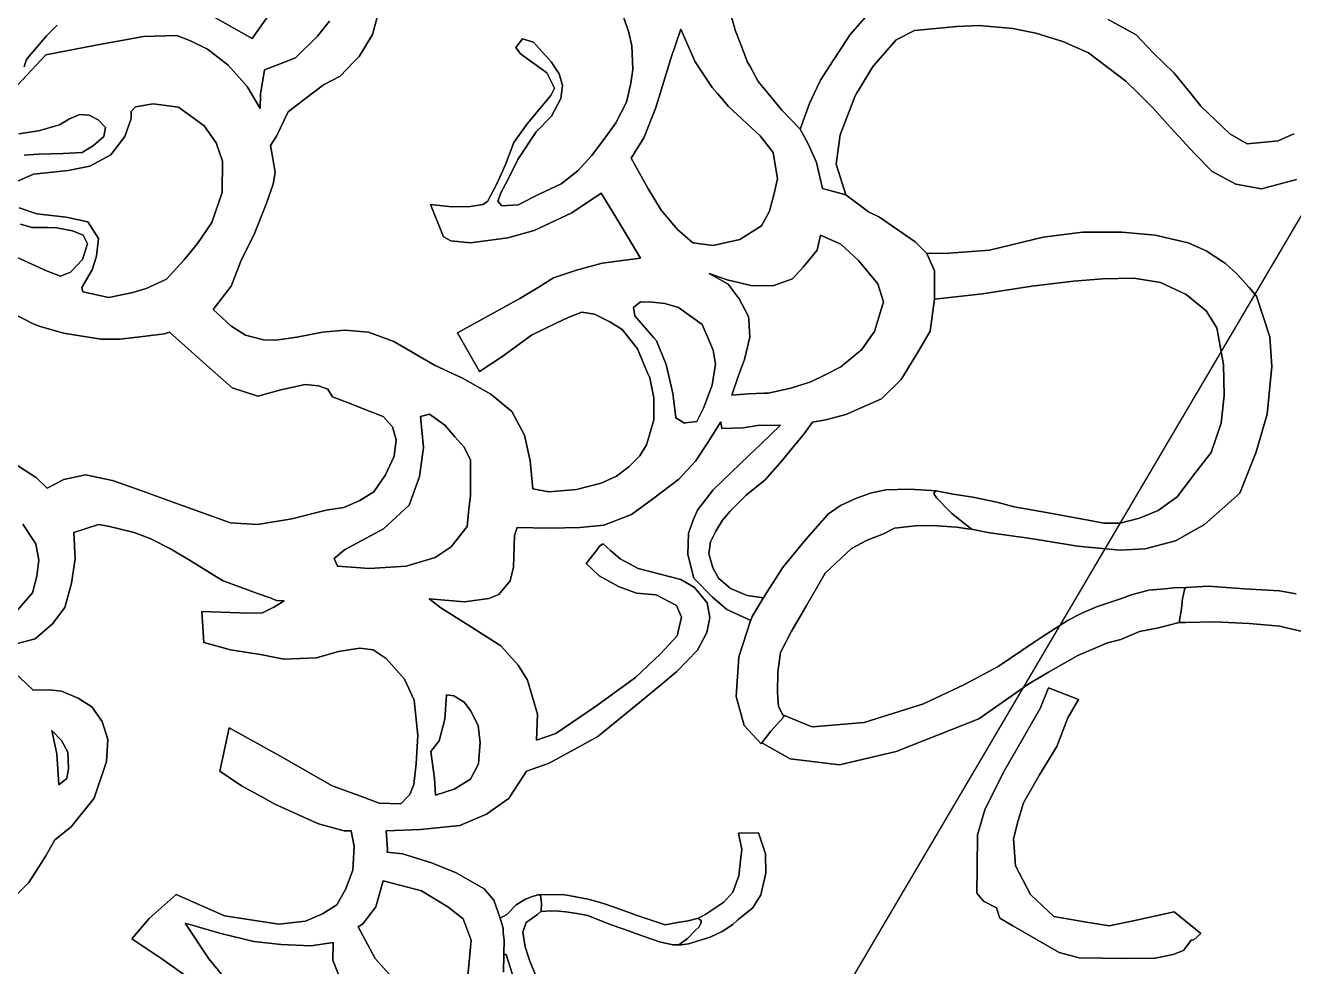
# Model space of a CAD drawing. Header units: inches. Extents: x 288635 to 1232953, y 676945 to 1655780.
# Drawn here: x 469572 to 498110, y 1228735 to 1249918 of the extents above; entities that cross this region are included whole.
import ezdxf

# ---------------------------------------------------------------- set-up
doc = ezdxf.new("R2010")
doc.units = ezdxf.units.IN
doc.header["$MEASUREMENT"] = 0
doc.layers.add('Images', color=7, linetype='Continuous')
picture_1 = doc.add_image_def('image7.jpg', size_in_pixel=(2590, 3729))

msp = doc.modelspace()

# ---------------------------------------------------------------- linework, layer by layer
at = {"color": 1}
for points in [[(477577.2076, 1250429.8687), (477385.3843, 1249715.4923), (477081.1129, 1249219.3975), (476953.0423, 1249091.3269), (476651.9579, 1248778.0716), (476281.5405, 1248579.6337), (475878.0501, 1248275.3623), (475487.7889, 1247971.0908), (475223.205, 1247422.0793), (475090.9131, 1247217.0268), (475144.2267, 1246925.4775), (475195.0268, 1246607.9768), (475150.5767, 1246347.6263), (474991.8264, 1245896.7754), (474725.1259, 1245236.3741), (474420.3253, 1244614.0729), (474204.4249, 1244048.9217), (473795.7133, 1243524.9326), (474197.0405, 1243157.0333), (474527.2411, 1242947.4829), (474927.2919, 1242839.5327), (475206.6925, 1242833.1827), (475682.9434, 1242903.0328), (476260.7946, 1243010.983), (476762.4456, 1243055.4331), (477289.4967, 1243010.983), (477860.9978, 1242801.4326), (478775.3996, 1242268.0315), (479410.4009, 1241975.931), (480045.4022, 1241620.3303), (480521.6531, 1241226.6295), (480801.0537, 1240693.2284), (480934.404, 1240115.3772), (480989.4594, 1239488.3532), (481348.2352, 1239417.1801), (481970.5364, 1239474.3302), (482529.3375, 1239614.0305), (482872.2382, 1239772.7808), (483151.6388, 1239982.3312), (483367.8832, 1240198.5756), (483399.2893, 1240229.9817), (483545.3396, 1240477.6322), (483613.7202, 1240703.035), (483716.7899, 1241042.7834), (483714.8566, 1241193.5775), (483710.4399, 1241538.0844), (483621.5397, 1241982.5852), (483567.0158, 1242111.9489), (483345.3142, 1242637.9595), (483264.0791, 1242741.7599), (483002.4135, 1243076.1104), (482723.0129, 1243247.5607), (482380.1122, 1243419.011), (482094.3617, 1243463.4611), (481789.561, 1243342.8109), (481517.3521, 1243215.6313), (481517.3493, 1243215.63), (480962.5296, 1242943.2194), (480344.4418, 1242498.6299), (480290.958, 1242460.1591), (479789.307, 1242129.9585), (479294.0061, 1242999.9102), (480697.1576, 1243773.3008), (481108.5222, 1244021.2568), (481457.7729, 1244237.1573), (481972.1239, 1244408.6076), (482549.9751, 1244567.3579), (483414.8596, 1244682.3032), (482962.35, 1245431.1537), (482531.6786, 1246143.8645), (481864.9273, 1245699.3636), (481023.5506, 1245302.4878), (480428.2369, 1245135.8), (479586.8602, 1245024.6747), (479142.3593, 1245072.2998), (478983.609, 1245159.6125), (478689.9209, 1245889.864), (479097.0325, 1245843.8998), (479182.0469, 1245834.3014), (479586.8602, 1245842.2389), (479864.6733, 1245889.864), (479967.861, 1245953.3641), (480190.1114, 1246366.1149), (480372.6743, 1246786.8033), (480563.1747, 1247278.9292), (480864.8003, 1247699.6176), (481206.1135, 1248112.3684), (481396.6138, 1248342.5564), (481416.1746, 1248381.678), (481475.989, 1248501.3067), (481309.3012, 1248850.5574), (480713.9875, 1249279.1832), (480610.7998, 1249422.0585), (480758.4376, 1249614.1464), (481006.0881, 1249537.9463), (481399.7889, 1249099.7954), (481583.9392, 1248826.7448), (481660.1394, 1248566.3943), (481636.046, 1248381.678), (481622.0393, 1248274.2937), (481412.4889, 1247874.2429), (481063.2382, 1247524.9922), (480656.8374, 1246902.691), (480421.8869, 1246426.44), (480275.8366, 1246166.0895), (480205.9865, 1245962.8891), (480294.8866, 1245854.9389), (480663.1874, 1245880.3389), (481133.0883, 1246121.6394), (481628.3893, 1246350.2399), (482003.0401, 1246642.3405), (482314.1907, 1246978.8911), (482631.6913, 1247410.692), (482860.2918, 1247728.1926), (483095.2422, 1248191.7436), (483140.5997, 1248381.678), (483196.8424, 1248617.1944), (483241.2925, 1248928.345), (483215.8925, 1249455.3961), (483152.3924, 1249760.1967), (483038.0921, 1250090.3974)], [(483038.0921, 1250090.3974), (483152.3924, 1249760.1967), (483215.8925, 1249455.3961), (483241.2925, 1248928.345), (483196.8424, 1248617.1944), (483140.5997, 1248381.678), (483095.2422, 1248191.7436), (482860.2918, 1247728.1926), (482631.6913, 1247410.692), (482314.1907, 1246978.8911), (482003.0401, 1246642.3405), (481628.3893, 1246350.2399), (481133.0883, 1246121.6394), (480663.1874, 1245880.3389), (480294.8866, 1245854.9389), (480205.9865, 1245962.8891), (480275.8366, 1246166.0895), (480421.8869, 1246426.44), (480656.8374, 1246902.691), (481063.2382, 1247524.9922), (481412.4889, 1247874.2429), (481622.0393, 1248274.2937), (481636.046, 1248381.678), (481660.1394, 1248566.3943), (481583.9392, 1248826.7448), (481399.7889, 1249099.7954), (481006.0881, 1249537.9463), (480758.4376, 1249614.1464), (480610.7998, 1249422.0585), (480713.9875, 1249279.1832), (481309.3012, 1248850.5574), (481475.989, 1248501.3067), (481416.1746, 1248381.678), (481396.6138, 1248342.5564), (481206.1135, 1248112.3684), (480864.8003, 1247699.6176), (480563.1747, 1247278.9292), (480372.6743, 1246786.8033), (480190.1114, 1246366.1149), (479967.861, 1245953.3641), (479864.6733, 1245889.864), (479586.8602, 1245842.2389), (479182.0469, 1245834.3014), (479097.0325, 1245843.8998), (478689.9209, 1245889.864), (478983.609, 1245159.6125), (479142.3593, 1245072.2998), (479586.8602, 1245024.6747), (480428.2369, 1245135.8), (481023.5506, 1245302.4878), (481864.9273, 1245699.3636), (482531.6786, 1246143.8645), (482962.35, 1245431.1537), (483414.8596, 1244682.3032), (482549.9751, 1244567.3579), (481972.1239, 1244408.6076), (481457.7729, 1244237.1573), (481108.5222, 1244021.2568), (480697.1576, 1243773.3008), (479294.0061, 1242999.9102), (479789.307, 1242129.9585), (480290.958, 1242460.1591), (480344.4418, 1242498.6299), (480962.5296, 1242943.2194), (481517.3493, 1243215.63), (481517.3521, 1243215.6313), (481789.561, 1243342.8109), (482094.3617, 1243463.4611), (482380.1122, 1243419.011), (482723.0129, 1243247.5607), (483002.4135, 1243076.1104), (483264.0791, 1242741.7599), (483345.3142, 1242637.9595), (483567.0158, 1242111.9489), (483621.5397, 1241982.5852), (483710.4399, 1241538.0844), (483714.8566, 1241193.5775), (483716.7899, 1241042.7834), (483613.7202, 1240703.035), (483545.3396, 1240477.6322), (483399.2893, 1240229.9817), (483367.8832, 1240198.5756), (483151.6388, 1239982.3312), (482872.2382, 1239772.7808), (482529.3375, 1239614.0305), (481970.5364, 1239474.3302), (481348.2352, 1239417.1801), (480989.4594, 1239488.3532), (480934.404, 1240115.3772), (480801.0537, 1240693.2284), (480521.6531, 1241226.6295), (480045.4022, 1241620.3303), (479410.4009, 1241975.931), (478775.3996, 1242268.0315), (477860.9978, 1242801.4326), (477289.4967, 1243010.983), (476762.4456, 1243055.4331), (476260.7946, 1243010.983), (475682.9434, 1242903.0328), (475206.6925, 1242833.1827), (474927.2919, 1242839.5327), (474527.2411, 1242947.4829), (474197.0405, 1243157.0333), (473795.7133, 1243524.9326), (474204.4249, 1244048.9217), (474420.3253, 1244614.0729), (474725.1259, 1245236.3741), (474991.8264, 1245896.7754), (475150.5767, 1246347.6263), (475195.0268, 1246607.9768), (475144.2267, 1246925.4775), (475090.9131, 1247217.0268), (475223.205, 1247422.0793), (475487.7889, 1247971.0908), (475878.0501, 1248275.3623), (476281.5405, 1248579.6337), (476651.9579, 1248778.0716), (476953.0423, 1249091.3269), (477081.1129, 1249219.3975), (477385.3843, 1249715.4923), (477577.2076, 1250429.8687)], [(475132.7172, 1250268.969), (474678.956, 1249624.74), (473834.4043, 1250094.6409)], [(473834.4043, 1250094.6409), (474678.956, 1249624.74), (475132.7172, 1250268.969)], [(485355.6808, 1250500.7323), (485546.8763, 1249806.7635), (485656.4877, 1249524.9057), (485824.6894, 1249092.387), (485870.1473, 1249009.0476), (486062.8148, 1248655.8237), (486287.6268, 1248381.678), (486595.3999, 1248006.3659), (487004.2336, 1247583.4709), (487184.3583, 1247251.6941), (487374.8587, 1246832.5933), (487508.5297, 1246244.2347), (488036.6105, 1246107.3519), (488547.1836, 1245721.3874), (488790.4203, 1245598.9446), (489597.4011, 1245049.9331), (489854.2591, 1244784.9259), (490032.0595, 1244391.2251), (490029.6621, 1243921.3364), (490028.8204, 1243756.37), (489934.7455, 1243039.0958), (489670.1616, 1242589.3032), (489279.9004, 1241947.6873), (488836.7225, 1241511.124), (488036.3563, 1241160.5504), (487587.5897, 1241037.1787), (487284.053, 1240990.805), (487085.9387, 1240719.6781), (486834.8816, 1240412.4635), (486603.3377, 1240129.1269), (486222.337, 1239690.976), (485951.2046, 1239471.6777), (485790.5361, 1239341.7253), (485434.9354, 1238986.1246), (485259.4338, 1238782.9122), (485106.3222, 1238533.4216), (484985.672, 1238298.4711), (484953.9219, 1238025.4206), (485042.8221, 1237707.9199), (485169.8224, 1237479.3195), (485436.5229, 1237244.369), (485811.1736, 1237085.6187), (486178.598, 1237032.2829), (486175.1747, 1237026.72), (485922.8185, 1236616.6412), (485893.2063, 1236526.5446), (485353.9727, 1236774.4681), (485036.4721, 1237047.5186), (484611.0212, 1237479.3195), (484477.671, 1238012.7206), (484496.721, 1238488.9715), (484595.4961, 1238782.9122), (484698.3339, 1239005.1746), (485047.5846, 1239468.7256), (485855.3087, 1240242.6536), (486117.6928, 1240494.0593), (486565.2377, 1240922.8785), (486048.8454, 1240916.0527), (485722.5704, 1240861.5706), (485246.3195, 1240842.5206), (485223.0973, 1240995.1734), (484925.93, 1240530.3248), (484653.4168, 1240110.6544), (484279.8318, 1239709.19), (483684.9468, 1239256.3707), (483211.9639, 1238910.502), (482589.6626, 1238669.2015), (482057.3303, 1238618.2828), (481360.6706, 1238599.3514), (480636.1992, 1238618.1756), (480578.8032, 1238438.9739), (480553.4032, 1237727.7725), (480477.203, 1237416.6218), (480229.5525, 1237111.8212), (480000.9521, 1237022.9211), (479454.851, 1236946.7209), (478661.0994, 1237010.221), (478922.9382, 1236812.9142), (479531.4811, 1236429.2676), (480272.3159, 1235953.0167), (480662.5771, 1235516.4533), (480867.6296, 1235185.7235), (481099.1405, 1234418.4303), (481072.6821, 1233829.7312), (481505.3359, 1233980.9387), (482400.6877, 1234590.54), (483302.3895, 1235244.5913), (483861.1906, 1235771.6423), (484235.8413, 1236178.0431), (484337.4415, 1236597.144), (484223.1413, 1236863.8445), (483765.9404, 1237098.795), (483321.4395, 1237143.2451), (482921.3887, 1237289.2954), (482483.2378, 1237530.5958), (482191.1372, 1237809.9964), (482422.3931, 1238102.109), (482497.5254, 1238203.2209), (482572.9318, 1238246.8773), (482738.8123, 1238102.109), (482953.1388, 1237911.5966), (483359.5396, 1237695.6962), (484324.7415, 1237448.0457), (484629.5421, 1237270.2453), (484915.2927, 1236920.9946), (484972.4428, 1236590.794), (484902.5927, 1236254.2433), (484699.3923, 1235860.5425), (484229.4913, 1235377.9415), (483860.8455, 1235070.7366), (483391.2896, 1234679.4401), (482451.4878, 1233911.0886), (482021.0316, 1233675.8393), (481422.4524, 1233348.7088), (481359.2856, 1233314.1874), (480848.2639, 1233133.8043), (480474.5445, 1232553.102), (480457.5246, 1232526.6557), (479948.2007, 1232162.8528), (479346.2724, 1231911.4982), (478466.531, 1231818.8938), (477688.8941, 1231792.5332), (477719.5667, 1231379.8169), (477715.2221, 1231313.7791), (478057.2843, 1231273.2276), (478711.3356, 1231070.0272), (479263.7867, 1230847.7767), (479892.438, 1230485.826), (480114.6884, 1230231.8255), (480252.6624, 1229823.7006), (480295.4703, 1229697.0755), (480324.4046, 1229600.0055), (480323.9883, 1229578.3576), (480322.5641, 1229504.3004), (480340.334, 1229378.2961), (480344.8438, 1229346.3175), (480337.8198, 1229011.5082), (480329.4219, 1228611.2114)], [(488687.4868, 1250345.9854), (488131.8607, 1249710.9841), (488076.753, 1249626.3545), (487750.3692, 1249125.1223), (487465.1093, 1248687.0446), (487321.6795, 1248381.678), (487219.0463, 1248163.1685), (487004.2336, 1247583.4709), (486595.3999, 1248006.3659), (486287.6268, 1248381.678), (486062.8148, 1248655.8237), (485870.1473, 1249009.0476), (485824.6894, 1249092.387), (485656.4877, 1249524.9057), (485546.8763, 1249806.7635), (485355.6808, 1250500.7323)], [(498172.8182, 1246448.6651), (497387.0042, 1246242.2897), (496807.5655, 1246345.4774), (496275.7519, 1246631.228), (495886.8137, 1247028.1037), (495418.5002, 1247528.1672), (494950.1868, 1248052.0433), (494616.2711, 1248381.678), (494331.0606, 1248663.232), (493497.6214, 1249298.2333), (492918.1827, 1249552.2338), (492306.994, 1249742.7342), (491791.0555, 1249845.9219), (491036.9915, 1249917.3595), (490528.9904, 1249893.547), (489576.4885, 1249806.2343), (489163.7377, 1249591.9214), (488655.7367, 1249004.5452), (488614.6105, 1248937.3197), (488395.0158, 1248578.3667), (488274.6886, 1248381.678), (488242.9859, 1248329.8563), (487909.6102, 1247456.7296), (487901.5899, 1247401.256), (487814.36, 1246797.9158), (488036.6105, 1246107.3519), (487508.5297, 1246244.2347), (487374.8587, 1246832.5933), (487184.3583, 1247251.6941), (487004.2336, 1247583.4709), (487219.0463, 1248163.1685), (487321.6795, 1248381.678), (487465.1093, 1248687.0446), (487750.3692, 1249125.1223), (488076.753, 1249626.3545), (488131.8607, 1249710.9841), (488687.4868, 1250345.9854)], [(468635.4637, 1247770.0292), (470032.4665, 1249255.9321), (471118.3187, 1249465.4826), (472229.5709, 1249668.683), (472978.8724, 1249687.733), (473290.023, 1249567.0828), (473671.0238, 1249382.9324), (474134.5747, 1249020.9817), (474560.0256, 1248544.7307), (474852.7876, 1248050.466), (474866.0168, 1248367.9666), (474952.0066, 1248916.9782), (475400.5059, 1249091.3269), (475652.36, 1249186.3245), (476141.8402, 1249675.8047), (476413.0386, 1250013.1491)], [(476413.0386, 1250013.1491), (476141.8402, 1249675.8047), (475652.36, 1249186.3245), (475400.5059, 1249091.3269), (474952.0066, 1248916.9782), (474866.0168, 1248367.9666), (474852.7876, 1248050.466), (474560.0256, 1248544.7307), (474134.5747, 1249020.9817), (473671.0238, 1249382.9324), (473290.023, 1249567.0828), (472978.8724, 1249687.733), (472229.5709, 1249668.683), (471118.3187, 1249465.4826), (470032.4665, 1249255.9321), (468635.4637, 1247770.0292)], [(493934.1848, 1250052.2973), (494569.186, 1249703.0466), (494958.1243, 1249290.2958), (495418.5002, 1248845.7949), (495793.7436, 1248381.678), (496021.7514, 1248099.6684), (496672.6277, 1247480.5421), (497067.5486, 1247249), (497461.3366, 1247290.3917), (497760.0674, 1247321.7918), (498117.2556, 1247480.5421)], [(498117.2556, 1247480.5421), (497760.0674, 1247321.7918), (497461.3366, 1247290.3917), (497067.5486, 1247249), (496672.6277, 1247480.5421), (496021.7514, 1248099.6684), (495793.7436, 1248381.678), (495418.5002, 1248845.7949), (494958.1243, 1249290.2958), (494569.186, 1249703.0466), (493934.1848, 1250052.2973)], [(469548.7743, 1248983.1855), (469593.2244, 1249135.5858), (469647.1995, 1249218.1359), (469758.3247, 1249335.6112), (470047.2503, 1249681.6869), (470285.3757, 1249926.1624)], [(498163.9345, 1237123.0721), (497795.6338, 1237192.9222), (496995.5322, 1237237.3723), (496195.4306, 1237294.5224), (495686.6, 1237270.0005), (495413.7729, 1237261.0776), (495210.5725, 1237235.6775), (494854.9718, 1237203.9275), (494486.671, 1237108.6773), (494213.6205, 1237013.4271), (493673.8694, 1236835.6267), (493343.6687, 1236689.5764), (493039.5914, 1236535.4485), (492450.4148, 1236159.0586), (492246.0943, 1236020.5362), (491461.3368, 1235488.4973), (490706.9553, 1235086.1605), (489784.9334, 1234650.2956), (488443.8108, 1234231.1948), (487287.0924, 1234130.6106), (487182.1644, 1234172.5818), (486616.8576, 1234398.7045), (486518.6614, 1234589.9288), (486493.2613, 1234894.7294), (486505.9613, 1235364.6303), (486563.1114, 1235802.7812), (486804.4119, 1236272.6822), (487140.9626, 1236844.1833), (487572.4654, 1237586.622), (488158.0229, 1238146.9942), (488512.8299, 1238335.6425), (488883.867, 1238472.8327), (489131.9787, 1238601.1948), (489597.6463, 1238651.9949), (489977.8004, 1238664.6949), (490523.0548, 1238622.3615), (490771.9753, 1238590.1881), (490857.3389, 1238577.377), (490847.7646, 1238584.8998), (490862.6306, 1238582.6687), (491227.7563, 1238503.2935), (491815.4126, 1238419.4745), (492089.4636, 1238384.1131), (492477.7941, 1238322.2363), (493245.1659, 1238199.9628), (494204.0178, 1238104.7126), (494769.1689, 1238136.4626), (495454.9703, 1238320.613), (496102.6716, 1238682.5637), (496896.4232, 1239387.4151), (497258.3739, 1240295.467), (497291.4075, 1240396.2619), (497517.2572, 1241167.8147), (497620.3246, 1242238.5708), (497575.8745, 1242911.6722), (497277.4239, 1243826.074), (497106.3658, 1244019.1253), (496832.9231, 1244327.725), (496578.9225, 1244556.3255), (496140.7717, 1244842.076), (495734.3709, 1245026.2264), (494997.7694, 1245197.6768), (494242.1179, 1245267.5269), (493359.4661, 1245267.5269), (492470.4643, 1245153.2267), (491270.3119, 1244861.1261), (490355.9101, 1244791.2759), (489854.2591, 1244784.9259), (489597.4011, 1245049.9331), (488790.4203, 1245598.9446), (488547.1836, 1245721.3874), (488036.6105, 1246107.3519), (487814.36, 1246797.9158), (487901.5899, 1247401.256), (487909.6102, 1247456.7296), (488242.9859, 1248329.8563), (488274.6886, 1248381.678), (488395.0158, 1248578.3667), (488614.6105, 1248937.3197), (488655.7367, 1249004.5452), (489163.7377, 1249591.9214), (489576.4885, 1249806.2343), (490528.9904, 1249893.547), (491036.9915, 1249917.3595), (491791.0555, 1249845.9219), (492306.994, 1249742.7342), (492918.1827, 1249552.2338), (493497.6214, 1249298.2333), (494331.0606, 1248663.232), (494616.2711, 1248381.678), (494950.1868, 1248052.0433), (495418.5002, 1247528.1672), (495886.8137, 1247028.1037), (496275.7519, 1246631.228), (496807.5655, 1246345.4774), (497387.0042, 1246242.2897), (498172.8182, 1246448.6651)], [(469429.7445, 1245813.1669), (469826.6203, 1245678.2291), (470493.3716, 1245598.854), (470560.8344, 1245584.4767), (470977.5601, 1245495.6663), (471215.6855, 1245122.603), (471175.998, 1244725.7272), (471072.8103, 1244416.1641), (470845.0873, 1244019.875), (470866.4348, 1243924.0381), (471453.811, 1243797.0379), (471993.5621, 1243908.1631), (472287.2502, 1243995.4758), (472747.6261, 1244209.7887), (473144.5019, 1244638.4146), (473446.1275, 1245011.4778), (473771.5657, 1245479.7912), (474001.7536, 1246154.4801), (474009.6911, 1246860.919), (473866.8158, 1247273.6698), (473596.9403, 1247654.6706), (473596.9403, 1247654.6706), (473017.5016, 1248075.3589), (472446.0005, 1248154.7341), (472049.1247, 1248083.2965), (471953.8745, 1247980.1087), (471953.8745, 1247821.3584), (471810.9992, 1247416.5451), (471493.4986, 1247003.7943), (471025.1852, 1246749.7938), (470533.0592, 1246654.5436), (469755.1826, 1246567.2309), (469397.9944, 1246408.4806)], [(469397.9944, 1246408.4806), (469755.1826, 1246567.2309), (470533.0592, 1246654.5436), (471025.1852, 1246749.7938), (471493.4986, 1247003.7943), (471810.9992, 1247416.5451), (471953.8745, 1247821.3584), (471953.8745, 1247980.1087), (472049.1247, 1248083.2965), (472446.0005, 1248154.7341), (473017.5016, 1248075.3589), (473596.9403, 1247654.6706), (473866.8158, 1247273.6698), (474009.6911, 1246860.919), (474001.7536, 1246154.4801), (473771.5657, 1245479.7912), (473446.1275, 1245011.4778), (473144.5019, 1244638.4146), (472747.6261, 1244209.7887), (472287.2502, 1243995.4758), (471993.5621, 1243908.1631), (471993.5621, 1243908.1631), (471453.811, 1243797.0379), (470866.4348, 1243924.0381), (470845.0873, 1244019.875), (471072.8103, 1244416.1641), (471175.998, 1244725.7272), (471215.6855, 1245122.603), (470977.5601, 1245495.6663), (470560.8344, 1245584.4767), (470493.3716, 1245598.854), (469826.6203, 1245678.2291), (469429.7445, 1245813.1669)], [(469543.5155, 1246995.3276), (469867.3662, 1247020.7277), (470426.1673, 1247033.4277), (470851.6181, 1247058.8277), (471105.6187, 1247217.5781), (471334.2191, 1247414.4285), (471372.3192, 1247617.6289), (471207.2189, 1247789.0792), (471010.3685, 1247897.0294), (470794.468, 1247909.7294), (470565.8676, 1247814.4793), (470337.2671, 1247681.129), (469867.3662, 1247547.7787), (469422.8653, 1247477.9286)], [(469422.8653, 1247477.9286), (469867.3662, 1247547.7787), (470337.2671, 1247681.129), (470565.8676, 1247814.4793), (470794.468, 1247909.7294), (471010.3685, 1247897.0294), (471207.2189, 1247789.0792), (471372.3192, 1247617.6289), (471334.2191, 1247414.4285), (471105.6187, 1247217.5781), (470851.6181, 1247058.8277), (470426.1673, 1247033.4277), (469867.3662, 1247020.7277), (469543.5155, 1246995.3276)], [(469124.4147, 1244810.9232), (470050.7128, 1244392.3822), (470362.6672, 1244277.5222), (470584.9176, 1244366.4224), (470857.9682, 1244652.1729), (470972.2684, 1245001.4236), (470870.6682, 1245198.274), (470635.7177, 1245293.5242), (470280.117, 1245363.3743), (470070.5666, 1245369.7244), (469721.3159, 1245369.7244), (469460.9654, 1245445.9245)], [(469460.9654, 1245445.9245), (469721.3159, 1245369.7244), (470070.5666, 1245369.7244), (470280.117, 1245363.3743), (470635.7177, 1245293.5242), (470870.6682, 1245198.274), (470972.2684, 1245001.4236), (470857.9682, 1244652.1729), (470584.9176, 1244366.4224), (470362.6672, 1244277.5222), (470050.7128, 1244392.3822), (469124.4147, 1244810.9232)], [(468979.9759, 1240278.4932), (469820.0296, 1239736.0963), (470063.1822, 1239499.426), (470437.833, 1239696.2764), (470926.7839, 1239804.2266), (471530.0351, 1239677.2264), (472190.4365, 1239442.2759), (472933.3879, 1239169.2254), (473689.0395, 1238902.5248), (474190.6905, 1238724.7245), (474793.9417, 1238686.6244), (475568.6432, 1238813.6246), (476336.9948, 1239010.475), (476737.0456, 1239067.6251), (477098.9963, 1239226.3755), (477410.1469, 1239416.8758), (477676.8474, 1239804.2266), (477873.6978, 1240223.3275), (477918.1479, 1240591.6282), (477835.5978, 1240883.7288), (477619.6973, 1241112.3292), (477296.3397, 1241240.214), (476899.0542, 1241397.3366), (476482.595, 1241562.0421), (476381.4448, 1241728.2805), (476169.1817, 1241804.7117), (475867.0938, 1241836.2307), (475320.9927, 1241715.5804), (474806.6417, 1241575.8802), (474222.4405, 1241760.0305), (473514.7901, 1242390.2218), (472816.7633, 1243011.8428), (472701.5885, 1242974.7112), (472272.9627, 1242921.7945), (471706.7532, 1242853.0027), (471267.544, 1242858.2943), (470431.459, 1242990.5863), (469881.4823, 1243149.3246), (469746.7159, 1243204.37), (469067.2646, 1243553.6207)], [(469067.2646, 1243553.6207), (469746.7159, 1243204.37), (469881.4823, 1243149.3246), (470431.459, 1242990.5863), (471267.544, 1242858.2943), (471706.7532, 1242853.0027), (472272.9627, 1242921.7945), (472701.5885, 1242974.7112), (472816.7633, 1243011.8428), (473514.7901, 1242390.2218), (474222.4405, 1241760.0305), (474806.6417, 1241575.8802), (475320.9927, 1241715.5804), (475867.0938, 1241836.2307), (476169.1817, 1241804.7117), (476381.4448, 1241728.2805), (476482.595, 1241562.0421), (476899.0542, 1241397.3366), (477296.3397, 1241240.214), (477619.6973, 1241112.3292), (477835.5978, 1240883.7288), (477918.1479, 1240591.6282), (477873.6978, 1240223.3275), (477676.8474, 1239804.2266), (477410.1469, 1239416.8758), (477098.9963, 1239226.3755), (476737.0456, 1239067.6251), (476336.9948, 1239010.475), (475568.6432, 1238813.6246), (474793.9417, 1238686.6244), (474190.6905, 1238724.7245), (473689.0395, 1238902.5248), (472933.3879, 1239169.2254), (472190.4365, 1239442.2759), (471530.0351, 1239677.2264), (470926.7839, 1239804.2266), (470437.833, 1239696.2764), (470063.1822, 1239499.426), (469820.0296, 1239736.0963), (468979.9759, 1240278.4932)], [(481159.7075, 1228284.0396), (480924.757, 1228855.5408), (480816.8068, 1229179.3914), (480766.0067, 1229509.5921), (480841.5261, 1229729.8567), (481092.2864, 1229909.6471), (481173.2122, 1229972.7167), (481173.281, 1229973.9379), (481178.5039, 1229978.0084), (481386.0184, 1229992.9077), (481577.3057, 1229981.3645), (481733.6477, 1229971.9301), (481936.9469, 1229939.8224), (482225.2039, 1229888.5767), (482733.2049, 1229685.3763), (483018.2512, 1229585.2249), (483477.0124, 1229424.0385), (483860.9671, 1229289.1355), (483911.0885, 1229276.6052), (484141.4199, 1229226.3786), (484277.9451, 1229223.2036), (484280.1924, 1229223.4967), (484272.6534, 1229217.9119), (484491.7289, 1229246.4869), (484977.5048, 1229395.7122), (485250.5554, 1229522.7125), (485491.8559, 1229681.4628), (485607.1615, 1229791.8043), (485945.2484, 1230069.6468), (485946.4699, 1230071.5936), (485950.5401, 1230074.9385), (486123.0715, 1230349.9104), (486231.0217, 1230838.8614), (486224.6717, 1231277.0123), (486072.2714, 1231746.9132), (485621.4205, 1231740.5632), (485622.5156, 1231735.3615), (485616.1288, 1231735.2715), (485692.3289, 1231373.3208), (485665.6279, 1231122.3309), (485628.8288, 1230776.4196), (485489.1285, 1230408.1188), (485287.4835, 1230186.3094), (484884.3713, 1229918.53), (484719.271, 1229826.4548), (484487.4956, 1229762.9547), (484246.1951, 1229724.8546), (483969.0867, 1229674.8776), (483312.9187, 1229897.1281), (482993.9694, 1230010.1885), (482603.8339, 1230148.4827), (482455.3843, 1230190.0486), (482206.9581, 1230259.608), (482151.4407, 1230270.4231), (481799.499, 1230338.9831), (481662.1661, 1230356.2626), (481162.6289, 1230353.7175), (481101.7746, 1230353.7175), (480961.5452, 1230308.7383), (480823.9616, 1230250.5298), (480618.0528, 1230128.4506), (480612.9726, 1230123.2843), (480612.7611, 1230123.1589), (480402.6326, 1229909.4688), (480252.6624, 1229823.7006), (480114.6884, 1230231.8255), (479892.438, 1230485.826), (479263.7867, 1230847.7767), (478711.3356, 1231070.0272), (478057.2843, 1231273.2276), (477715.2221, 1231313.7791), (477719.5667, 1231379.8169), (477688.8941, 1231792.5332), (478466.531, 1231818.8938), (479346.2724, 1231911.4982), (479948.2007, 1232162.8528), (480457.5246, 1232526.6557), (480474.5445, 1232553.102), (480848.2639, 1233133.8043), (481359.2856, 1233314.1874), (481422.4524, 1233348.7088), (482021.0316, 1233675.8393), (482451.4878, 1233911.0886), (483391.2896, 1234679.4401), (483860.8455, 1235070.7366), (484229.4913, 1235377.9415), (484699.3923, 1235860.5425), (484902.5927, 1236254.2433), (484972.4428, 1236590.794), (484915.2927, 1236920.9946), (484629.5421, 1237270.2453), (484324.7415, 1237448.0457), (483359.5396, 1237695.6962), (482953.1388, 1237911.5966), (482738.8123, 1238102.109), (482572.9318, 1238246.8773), (482497.5254, 1238203.2209), (482422.3931, 1238102.109), (482191.1372, 1237809.9964), (482483.2378, 1237530.5958), (482921.3887, 1237289.2954), (483321.4395, 1237143.2451), (483765.9404, 1237098.795), (484223.1413, 1236863.8445), (484337.4415, 1236597.144), (484235.8413, 1236178.0431), (483861.1906, 1235771.6423), (483302.3895, 1235244.5913), (482400.6877, 1234590.54), (481505.3359, 1233980.9387), (481072.6821, 1233829.7312), (481099.1405, 1234418.4303), (480867.6296, 1235185.7235), (480662.5771, 1235516.4533), (480272.3159, 1235953.0167), (479531.4811, 1236429.2676), (478922.9382, 1236812.9142), (478661.0994, 1237010.221), (479454.851, 1236946.7209), (480000.9521, 1237022.9211), (480229.5525, 1237111.8212), (480477.203, 1237416.6218), (480553.4032, 1237727.7725), (480578.8032, 1238438.9739), (480636.1992, 1238618.1756), (481360.6706, 1238599.3514), (482057.3303, 1238618.2828), (482589.6626, 1238669.2015), (483211.9639, 1238910.502), (483684.9468, 1239256.3707), (484279.8318, 1239709.19), (484653.4168, 1240110.6544), (484925.93, 1240530.3248), (485223.0973, 1240995.1734), (485223.0973, 1240995.1734), (485246.3195, 1240842.5206), (485722.5704, 1240861.5706), (486048.8454, 1240916.0527), (486565.2377, 1240922.8785), (486117.6928, 1240494.0593), (485855.3087, 1240242.6536), (485047.5846, 1239468.7256), (484698.3339, 1239005.1746), (484595.4961, 1238782.9122), (484496.721, 1238488.9715), (484477.671, 1238012.7206), (484611.0212, 1237479.3195), (485036.4721, 1237047.5186), (485353.9727, 1236774.4681), (485893.2063, 1236526.5446), (485891.0007, 1236519.834), (485624.3679, 1235708.5893), (485567.2178, 1234813.2375), (485745.0181, 1234159.1862), (486126.0189, 1233752.7854), (486130.7098, 1233758.718), (486131.3106, 1233758.0771), (486143.6536, 1233773.6874), (486784.1714, 1233409.7571), (487890.5976, 1233275.6449), (489164.6642, 1233577.3975), (491025.4719, 1234315.0149), (492148.6622, 1235102.9245), (492595.9536, 1235360.4559), (493255.0884, 1235739.9578), (493919.1205, 1236024.543), (494219.9705, 1236099.0252), (494639.0713, 1236276.8256), (495070.8722, 1236359.3758), (495536.4231, 1236478.4843), (495536.0876, 1236476.4291), (495543.7816, 1236476.4291), (495682.1379, 1236476.4291), (496336.1892, 1236495.4791), (497110.8908, 1236457.3791), (497803.0421, 1236393.8789), (497947.4452, 1236360.2968), (498622.1938, 1236203.3786)], [(473213.1744, 1228505.3778), (472641.6732, 1228907.5453), (471964.3385, 1229362.6295), (472355.9226, 1229817.7138), (472963.4072, 1230357.4649), (474055.6094, 1229881.2139), (475274.8118, 1229690.7135), (475878.063, 1229760.5637), (476259.0638, 1229925.664), (476582.9144, 1230122.5144), (476773.4148, 1230471.7651), (476938.5151, 1230909.916), (476970.2652, 1231436.967), (476906.0573, 1231788.5963), (476746.7359, 1231792.4354), (476171.266, 1231951.1858), (475185.6912, 1232394.3637), (474896.3778, 1232553.102), (474438.2417, 1232804.4687), (473948.7616, 1233135.1985), (474160.4287, 1234107.5442), (475351.0561, 1233446.0846), (476475.5375, 1232804.4687), (477157.2099, 1232553.102), (477533.8729, 1232414.2075), (478023.3531, 1232400.9783), (478170.5696, 1232553.102), (478221.791, 1232606.0308), (478314.3953, 1232830.9271), (478367.3121, 1233300.5635), (478400.3851, 1233935.5647), (478321.0099, 1234729.3163), (478102.7282, 1235205.5673), (477692.6232, 1235668.589), (477401.581, 1235867.0269), (477097.3096, 1235900.0999), (476621.0586, 1235827.3393), (476124.9639, 1235681.8182), (475390.7436, 1235655.3598), (474861.5759, 1235761.1934), (474615.035, 1235793.8675), (474189.9341, 1235867.7054), (473591.5734, 1236032.3918), (473545.2712, 1236726.9245), (474387.8587, 1236698.0909), (474571.4156, 1236692.5286), (474908.76, 1236699.1432), (475166.7293, 1236824.8205), (475393.6124, 1236969.9927), (475225.7425, 1236978.471), (475079.0206, 1237031.7542), (474799.0678, 1237133.4213), (474392.7333, 1237280.9848), (474019.2401, 1237416.6218), (473834.6254, 1237530.9849), (473301.6887, 1237861.1227), (472838.1378, 1238134.1733), (472393.6369, 1238362.7737), (472018.9861, 1238508.824), (471434.785, 1238648.5243), (471218.8845, 1238686.6244), (470660.0834, 1238508.824), (470693.1564, 1237910.4676), (470613.7812, 1237368.0707), (470461.6455, 1236819.0592), (470183.8325, 1236448.6418), (469793.5713, 1236111.2974), (469363.6225, 1235998.8492)], [(469363.6225, 1235998.8492), (469793.5713, 1236111.2974), (470183.8325, 1236448.6418), (470461.6455, 1236819.0592), (470613.7812, 1237368.0707), (470693.1564, 1237910.4676), (470660.0834, 1238508.824), (471218.8845, 1238686.6244), (471434.785, 1238648.5243), (472018.9861, 1238508.824), (472393.6369, 1238362.7737), (472838.1378, 1238134.1733), (473301.6887, 1237861.1227), (473834.6254, 1237530.9849), (474019.2401, 1237416.6218), (474392.7333, 1237280.9848), (474799.0678, 1237133.4213), (475079.0206, 1237031.7542), (475225.7425, 1236978.471), (475393.6124, 1236969.9927), (475166.7293, 1236824.8205), (474908.76, 1236699.1432), (474571.4156, 1236692.5286), (474387.8587, 1236698.0909), (473545.2712, 1236726.9245), (473591.5734, 1236032.3918), (474189.9341, 1235867.7054), (474615.035, 1235793.8675), (474861.5759, 1235761.1934), (475390.7436, 1235655.3598), (476124.9639, 1235681.8182), (476621.0586, 1235827.3393), (477097.3096, 1235900.0999), (477401.581, 1235867.0269), (477692.6232, 1235668.589), (478102.7282, 1235205.5673), (478321.0099, 1234729.3163), (478400.3851, 1233935.5647), (478367.3121, 1233300.5635), (478314.3953, 1232830.9271), (478221.791, 1232606.0308), (478170.5696, 1232553.102), (478023.3531, 1232400.9783), (477533.8729, 1232414.2075), (477157.2099, 1232553.102), (476475.5375, 1232804.4687), (475351.0561, 1233446.0846), (474160.4287, 1234107.5442), (473948.7616, 1233135.1985), (474438.2417, 1232804.4687), (474896.3778, 1232553.102), (475185.6912, 1232394.3637), (476171.266, 1231951.1858), (476746.7359, 1231792.4354), (476906.0573, 1231788.5963), (476970.2652, 1231436.967), (476938.5151, 1230909.916), (476773.4148, 1230471.7651), (476582.9144, 1230122.5144), (476259.0638, 1229925.664), (475878.063, 1229760.5637), (475274.8118, 1229690.7135), (474055.6094, 1229881.2139), (472963.4072, 1230357.4649), (472355.9226, 1229817.7138), (471964.3385, 1229362.6295), (472641.6732, 1228907.5453), (473213.1744, 1228505.3778)], [(469390.0809, 1236746.2986), (469734.0399, 1237149.789), (469833.2588, 1237520.2064), (469872.9464, 1237884.0092), (469806.8004, 1238247.812), (469515.7582, 1238690.99)], [(469515.7582, 1238690.99), (469806.8004, 1238247.812), (469872.9464, 1237884.0092), (469833.2588, 1237520.2064), (469734.0399, 1237149.789), (469390.0809, 1236746.2986)], [(498622.1938, 1236203.3786), (497947.4452, 1236360.2968), (497803.0421, 1236393.8789), (497110.8908, 1236457.3791), (496336.1892, 1236495.4791), (495682.1379, 1236476.4291), (495543.7816, 1236476.4291), (495536.0876, 1236476.4291), (495536.4231, 1236478.4843), (495537.0795, 1236482.5045), (495586.8877, 1236787.5797), (495600.5417, 1236951.4276), (495605.9377, 1237016.1802), (495652.7435, 1237219.0052), (495681.3083, 1237264.7088), (495683.3543, 1237264.8074), (495686.6, 1237270.0005), (496195.4306, 1237294.5224), (496995.5322, 1237237.3723), (497795.6338, 1237192.9222), (498163.9345, 1237123.0721)], [(469346.7463, 1235334.2521), (469583.3518, 1235111.9246), (469744.6164, 1234960.3915), (470105.2971, 1234965.4715), (470384.6977, 1234934.9914), (470760.6184, 1234777.5111), (471065.419, 1234579.3907), (471299.0995, 1234249.19), (471431.1797, 1233847.8692), (471395.6197, 1233355.1083), (471121.2991, 1232527.0666), (470630.0099, 1231915.3633), (470603.1381, 1231881.9053), (470237.3774, 1231592.3447), (470034.177, 1231231.664), (469653.1762, 1230627.1428), (469119.7751, 1230093.7417)], [(469119.7751, 1230093.7417), (469653.1762, 1230627.1428), (470034.177, 1231231.664), (470237.3774, 1231592.3447), (470603.1381, 1231881.9053), (470630.0099, 1231915.3633), (471121.2991, 1232527.0666), (471395.6197, 1233355.1083), (471431.1797, 1233847.8692), (471299.0995, 1234249.19), (471065.419, 1234579.3907), (470760.6184, 1234777.5111), (470384.6977, 1234934.9914), (470105.2971, 1234965.4715), (469744.6164, 1234960.3915), (469583.3518, 1235111.9246), (469346.7463, 1235334.2521)], [(480621.0147, 1228272.3979), (480392.4143, 1229008.9994), (480337.8198, 1229011.5082), (480344.8438, 1229346.3175), (480340.334, 1229378.2961), (480322.5641, 1229504.3004), (480323.9883, 1229578.3576), (480324.4046, 1229600.0055), (480295.4703, 1229697.0755), (480252.6624, 1229823.7006), (480402.6326, 1229909.4688), (480612.7611, 1230123.1589), (480612.9726, 1230123.2843), (480618.0528, 1230128.4506), (480823.9616, 1230250.5298), (480961.5452, 1230308.7383), (481101.7746, 1230353.7175), (481162.6289, 1230353.7175), (481189.0873, 1230165.863), (481178.5039, 1229978.0084), (481173.281, 1229973.9379), (481173.2122, 1229972.7167), (481092.2864, 1229909.6471), (480841.5261, 1229729.8567), (480766.0067, 1229509.5921), (480816.8068, 1229179.3914), (480924.757, 1228855.5408), (481159.7075, 1228284.0396)], [(476716.2647, 1228312.7608), (476494.0143, 1228877.9119), (476500.3643, 1229277.9627), (475998.7133, 1229201.7626), (475325.6119, 1229233.5126), (474716.0107, 1229303.3628), (473973.0592, 1229481.1631), (473170.8409, 1229711.8802), (473700.0087, 1228907.5453), (474331.7166, 1228143.8388)], [(474331.7166, 1228143.8388), (473700.0087, 1228907.5453), (473170.8409, 1229711.8802), (473973.0592, 1229481.1631), (474716.0107, 1229303.3628), (475325.6119, 1229233.5126), (475325.6119, 1229233.5126), (475998.7133, 1229201.7626), (476500.3643, 1229277.9627), (476494.0143, 1228877.9119), (476716.2647, 1228312.7608)], [(480329.4219, 1228611.2114), (480337.8198, 1229011.5082), (480392.4143, 1229008.9994), (480621.0147, 1228272.3979)]]:
    msp.add_lwpolyline(points, dxfattribs=at)
at = {"color": 1, "ltscale": 3}
msp.add_lwpolyline([(470285.3757, 1249926.1624), (470047.2503, 1249681.6869), (469758.3247, 1249335.6112), (469647.1995, 1249218.1359), (469593.2244, 1249135.5858), (469548.7743, 1248983.1855)], dxfattribs=at)
at = {"color": 1}
for points in [[(485650.064, 1245099.8166), (486134.2525, 1245409.3797), (486316.8154, 1245734.8178), (486412.0655, 1246107.8811), (486499.3782, 1246465.0693), (486396.1905, 1247060.383), (486102.5024, 1247433.4462), (485396.0635, 1248092.26), (485144.1627, 1248381.678), (485023.0003, 1248520.8859), (484641.9995, 1249100.3246), (484317.6197, 1249834.8094), (484095.3692, 1249175.9955), (483854.8365, 1248381.678), (483754.0561, 1248048.8683), (483492.118, 1247390.0545), (483203.6645, 1246926.4685), (483578.5956, 1246257.1036), (483879.998, 1245758.6304), (484245.1237, 1245322.067), (484594.3744, 1245020.4414), (485046.8128, 1244964.8788), (485650.064, 1245099.8166)], [(485650.064, 1245099.8166), (485046.8128, 1244964.8788), (484594.3744, 1245020.4414), (484245.1237, 1245322.067), (483879.998, 1245758.6304), (483578.5956, 1246257.1036), (483203.6645, 1246926.4685), (483492.118, 1247390.0545), (483754.0561, 1248048.8683), (483854.8365, 1248381.678), (484095.3692, 1249175.9955), (484317.6197, 1249834.8094), (484641.9995, 1249100.3246), (485023.0003, 1248520.8859), (485144.1627, 1248381.678), (485396.0635, 1248092.26), (486102.5024, 1247433.4462), (486396.1905, 1247060.383), (486499.3782, 1246465.0693), (486412.0655, 1246107.8811), (486316.8154, 1245734.8178), (486134.2525, 1245409.3797), (485650.064, 1245099.8166)], [(485620.4708, 1242040.4233), (485469.8928, 1241597.1137), (485840.3102, 1241623.5721), (486192.3333, 1241639.3344), (486283.4882, 1241643.4159), (486799.4267, 1241755.864), (487249.2193, 1241894.7706), (487566.7199, 1242053.5209), (487923.9082, 1242232.115), (488393.5445, 1242622.3762), (488598.9547, 1242913.7721), (488677.9722, 1243025.8666), (488883.0247, 1243693.9408), (488750.7327, 1244104.0458), (488320.7839, 1244626.599), (487923.9082, 1244990.4018), (487463.6364, 1245194.0694), (487389.9675, 1244860.1036), (487072.4669, 1244472.7528), (486837.5164, 1244212.4023), (486412.0655, 1244066.352), (485929.4646, 1244053.652), (485646.7499, 1244123.5365), (485364.3134, 1244193.3522), (484959.2296, 1244334.5741), (485388.9599, 1244090.9482), (485633.7, 1243766.833), (485845.3671, 1243369.9572), (485849.6888, 1243293.2478), (485871.8255, 1242900.3208), (485752.7627, 1242397.6115), (485620.4708, 1242040.4233)], [(488750.7327, 1244104.0458), (488883.0247, 1243693.9408), (488677.9722, 1243025.8666), (488598.9547, 1242913.7721), (488393.5445, 1242622.3762), (487923.9082, 1242232.115), (487566.7199, 1242053.5209), (487249.2193, 1241894.7706), (486799.4267, 1241755.864), (486283.4882, 1241643.4159), (486192.3333, 1241639.3344), (485840.3102, 1241623.5721), (485469.8928, 1241597.1137), (485620.4708, 1242040.4233), (485752.7627, 1242397.6115), (485871.8255, 1242900.3208), (485849.6888, 1243293.2478), (485845.3671, 1243369.9572), (485633.7, 1243766.833), (485388.9599, 1244090.9482), (484959.2296, 1244334.5741), (485364.3134, 1244193.3522), (485646.7499, 1244123.5365), (485929.4646, 1244053.652), (486412.0655, 1244066.352), (486837.5164, 1244212.4023), (487072.4669, 1244472.7528), (487389.9675, 1244860.1036), (487463.6364, 1245194.0694), (487923.9082, 1244990.4018), (488320.7839, 1244626.599), (488750.7327, 1244104.0458)], [(496832.9231, 1244327.725), (497106.3658, 1244019.1253), (497277.4239, 1243826.074), (497575.8745, 1242911.6722), (497620.3246, 1242238.5708), (497517.2572, 1241167.8147), (497291.4075, 1240396.2619), (497258.3739, 1240295.467), (496896.4232, 1239387.4151), (496102.6716, 1238682.5637), (495454.9703, 1238320.613), (494769.1689, 1238136.4626), (494204.0178, 1238104.7126), (493245.1659, 1238199.9628), (492477.7941, 1238322.2363), (492089.4636, 1238384.1131), (491815.4126, 1238419.4745), (491227.7563, 1238503.2935), (490862.6306, 1238582.6687), (490779.995, 1238647.5967), (490748.2863, 1238672.5107), (490635.5111, 1238761.1197), (490524.3812, 1238848.4361), (490418.1297, 1238931.9194), (490367.7849, 1238983.8625), (490287.5924, 1239066.6007), (490169.5919, 1239188.3472), (490120.8541, 1239238.6322), (490084.754, 1239275.8784), (490026.5456, 1239349.9619), (490010.6705, 1239392.2953), (490058.2956, 1239439.9204), (490063.5873, 1239445.2121), (490449.8798, 1239365.8369), (490889.089, 1239297.0451), (491434.1317, 1239185.9199), (491818.0364, 1239085.5773), (492545.6372, 1238954.1312), (493486.4664, 1238784.1639), (493842.1447, 1238716.818), (494207.2705, 1238716.818), (494642.1687, 1238828.614), (495061.2695, 1239000.0644), (495493.0704, 1239311.215), (495905.8212, 1239863.6661), (496255.0719, 1240308.167), (496477.3223, 1240968.5683), (496547.1725, 1241590.8695), (496534.4725, 1242289.3709), (496382.0722, 1243108.5226), (496140.7717, 1243495.8734), (495689.9208, 1243864.1741), (495112.0696, 1244130.8746), (494515.1684, 1244226.1248), (493816.667, 1244213.4248), (493156.2657, 1244162.6247), (492222.8138, 1244048.3245), (491111.5616, 1243876.8741), (490028.8204, 1243756.37), (490029.6621, 1243921.3364), (490032.0595, 1244391.2251), (489854.2591, 1244784.9259), (490355.9101, 1244791.2759), (491270.3119, 1244861.1261), (492470.4643, 1245153.2267), (493359.4661, 1245267.5269), (494242.1179, 1245267.5269), (494997.7694, 1245197.6768), (495734.3709, 1245026.2264), (496140.7717, 1244842.076), (496578.9225, 1244556.3255), (496832.9231, 1244327.725)], [(495905.8212, 1239863.6661), (495493.0704, 1239311.215), (495061.2695, 1239000.0644), (494642.1687, 1238828.614), (494207.2705, 1238716.818), (493842.1447, 1238716.818), (493486.4664, 1238784.1639), (492545.6372, 1238954.1312), (491818.0364, 1239085.5773), (491434.1317, 1239185.9199), (490889.089, 1239297.0451), (490449.8798, 1239365.8369), (490063.5873, 1239445.2121), (489719.496, 1239465.9819), (489449.6205, 1239478.6819), (488935.2694, 1239465.9819), (488614.5938, 1239399.3068), (488270.4711, 1239280.7361), (487915.6641, 1239111.1378), (487623.5636, 1238907.9374), (487619.9329, 1238903.8012), (487618.2719, 1238902.6457), (487116.6209, 1238331.1446), (486608.6198, 1237708.8433), (486227.6191, 1237111.9421), (486178.598, 1237032.2829), (485811.1736, 1237085.6187), (485436.5229, 1237244.369), (485169.8224, 1237479.3195), (485042.8221, 1237707.9199), (484953.9219, 1238025.4206), (484985.672, 1238298.4711), (485106.3222, 1238533.4216), (485259.4338, 1238782.9122), (485434.9354, 1238986.1246), (485790.5361, 1239341.7253), (485951.2046, 1239471.6777), (486222.337, 1239690.976), (486603.3377, 1240129.1269), (486834.8816, 1240412.4635), (487085.9387, 1240719.6781), (487284.053, 1240990.805), (487587.5897, 1241037.1787), (488036.3563, 1241160.5504), (488836.7225, 1241511.124), (489279.9004, 1241947.6873), (489670.1616, 1242589.3032), (489934.7455, 1243039.0958), (490028.8204, 1243756.37), (491111.5616, 1243876.8741), (492222.8138, 1244048.3245), (493156.2657, 1244162.6247), (493816.667, 1244213.4248), (494515.1684, 1244226.1248), (495112.0696, 1244130.8746), (495689.9208, 1243864.1741), (496140.7717, 1243495.8734), (496382.0722, 1243108.5226), (496534.4725, 1242289.3709), (496547.1725, 1241590.8695), (496477.3223, 1240968.5683), (496255.0719, 1240308.167), (495905.8212, 1239863.6661)], [(484426.5261, 1240970.0793), (484680.5146, 1241006.3634), (484831.3274, 1241300.0515), (485029.7653, 1241823.9275), (485101.2029, 1242292.241), (485045.6403, 1242609.7416), (484964.3652, 1242801.1314), (484799.5773, 1243189.1803), (484272.0213, 1243570.193), (483964.5506, 1243659.0812), (483685.1501, 1243690.8313), (483412.0995, 1243697.1813), (483254.2022, 1243570.193), (483283.5118, 1243379.6806), (483713.6582, 1242887.0937), (483775.6378, 1242816.117), (483989.9507, 1242284.3035), (484148.701, 1241601.6771), (484151.6303, 1241577.8765), (484212.2011, 1241085.7386), (484402.7015, 1240966.6758), (484426.5261, 1240970.0793)], [(484426.5261, 1240970.0793), (484402.7015, 1240966.6758), (484212.2011, 1241085.7386), (484151.6303, 1241577.8765), (484148.701, 1241601.6771), (483989.9507, 1242284.3035), (483775.6378, 1242816.117), (483713.6582, 1242887.0937), (483283.5118, 1243379.6806), (483254.2022, 1243570.193), (483412.0995, 1243697.1813), (483685.1501, 1243690.8313), (483964.5506, 1243659.0812), (484272.0213, 1243570.193), (484799.5773, 1243189.1803), (484964.3652, 1242801.1314), (485045.6403, 1242609.7416), (485101.2029, 1242292.241), (485029.7653, 1241823.9275), (484831.3274, 1241300.0515), (484680.5146, 1241006.3634), (484426.5261, 1240970.0793)], [(478211.4391, 1239117.2346), (477632.0005, 1238585.4211), (476750.9362, 1238117.1076), (476520.7482, 1237918.6697), (476592.1859, 1237744.0444), (477314.4998, 1237696.4193), (478140.0015, 1237744.0444), (478790.8778, 1237942.4823), (479156.0035, 1238180.6077), (479513.1917, 1238640.9837), (479554.0765, 1239036.2029), (479584.6294, 1239331.5476), (479584.6294, 1239798.2735), (479584.6294, 1240141.1742), (479441.7541, 1240434.8623), (479235.3787, 1240657.1127), (479013.1282, 1240919.0507), (478663.8775, 1241165.1137), (478465.4396, 1241117.4886), (478528.9398, 1240418.9872), (478441.6271, 1239768.1109), (478211.4391, 1239117.2346)], [(478140.0015, 1237744.0444), (477314.4998, 1237696.4193), (476592.1859, 1237744.0444), (476520.7482, 1237918.6697), (476750.9362, 1238117.1076), (477632.0005, 1238585.4211), (478211.4391, 1239117.2346), (478441.6271, 1239768.1109), (478528.9398, 1240418.9872), (478465.4396, 1241117.4886), (478663.8775, 1241165.1137), (479013.1282, 1240919.0507), (479235.3787, 1240657.1127), (479441.7541, 1240434.8623), (479584.6294, 1240141.1742), (479584.6294, 1239798.2735), (479584.6294, 1239331.5476), (479554.0765, 1239036.2029), (479513.1917, 1238640.9837), (479156.0035, 1238180.6077), (478790.8778, 1237942.4823), (478140.0015, 1237744.0444)], [(490748.2863, 1238672.5107), (490779.995, 1238647.5967), (490862.6306, 1238582.6687), (490847.7646, 1238584.8998), (490857.3389, 1238577.377), (490771.9753, 1238590.1881), (490523.0548, 1238622.3615), (489977.8004, 1238664.6949), (489597.6463, 1238651.9949), (489131.9787, 1238601.1948), (488883.867, 1238472.8327), (488512.8299, 1238335.6425), (488158.0229, 1238146.9942), (487572.4654, 1237586.622), (487140.9626, 1236844.1833), (486804.4119, 1236272.6822), (486563.1114, 1235802.7812), (486505.9613, 1235364.6303), (486493.2613, 1234894.7294), (486518.6614, 1234589.9288), (486616.8576, 1234398.7045), (486639.3116, 1234354.9783), (486347.211, 1234031.1277), (486143.6536, 1233773.6874), (486131.3106, 1233758.0771), (486130.7098, 1233758.718), (486126.0189, 1233752.7854), (485745.0181, 1234159.1862), (485567.2178, 1234813.2375), (485624.3679, 1235708.5893), (485891.0007, 1236519.834), (485893.2063, 1236526.5446), (485922.8185, 1236616.6412), (486175.1747, 1237026.72), (486178.598, 1237032.2829), (486227.6191, 1237111.9421), (486608.6198, 1237708.8433), (487116.6209, 1238331.1446), (487618.2719, 1238902.6457), (487619.9329, 1238903.8012), (487623.5636, 1238907.9374), (487915.6641, 1239111.1378), (488270.4711, 1239280.7361), (488614.5938, 1239399.3068), (488935.2694, 1239465.9819), (489449.6205, 1239478.6819), (489719.496, 1239465.9819), (490063.5873, 1239445.2121), (490058.2956, 1239439.9204), (490010.6705, 1239392.2953), (490026.5456, 1239349.9619), (490084.754, 1239275.8784), (490120.8541, 1239238.6322), (490169.5919, 1239188.3472), (490287.5924, 1239066.6007), (490367.7849, 1238983.8625), (490418.1297, 1238931.9194), (490524.3812, 1238848.4361), (490635.5111, 1238761.1197), (490748.2863, 1238672.5107)], [(491025.4719, 1234315.0149), (489164.6642, 1233577.3975), (487890.5976, 1233275.6449), (486784.1714, 1233409.7571), (486143.6536, 1233773.6874), (486347.211, 1234031.1277), (486639.3116, 1234354.9783), (486616.8576, 1234398.7045), (487182.1644, 1234172.5818), (487287.0924, 1234130.6106), (488443.8108, 1234231.1948), (489784.9334, 1234650.2956), (490706.9553, 1235086.1605), (491461.3368, 1235488.4973), (492246.0943, 1236020.5362), (492450.4148, 1236159.0586), (493039.5914, 1236535.4485), (493343.6687, 1236689.5764), (493673.8694, 1236835.6267), (494213.6205, 1237013.4271), (494486.671, 1237108.6773), (494854.9718, 1237203.9275), (495210.5725, 1237235.6775), (495413.7729, 1237261.0776), (495686.6, 1237270.0005), (495683.3543, 1237264.8074), (495681.3083, 1237264.7088), (495652.7435, 1237219.0052), (495605.9377, 1237016.1802), (495600.5417, 1236951.4276), (495586.8877, 1236787.5797), (495537.0795, 1236482.5045), (495536.4231, 1236478.4843), (495070.8722, 1236359.3758), (494639.0713, 1236276.8256), (494219.9705, 1236099.0252), (493919.1205, 1236024.543), (493255.0884, 1235739.9578), (492595.9536, 1235360.4559), (492148.6622, 1235102.9245), (491025.4719, 1234315.0149)], [(478778.5636, 1232965.8649), (478797.6137, 1232591.2141), (479223.0645, 1232730.9144), (479585.0152, 1232953.1648), (479769.1656, 1233302.4155), (479800.782, 1233692.3515), (479807.2657, 1233772.3165), (479762.8156, 1234159.6673), (479591.3652, 1234502.5679), (479445.3149, 1234686.7183), (479210.3645, 1234826.4186), (479051.6142, 1234851.8186), (479013.5141, 1234305.7176), (478880.1638, 1233816.7666), (478696.0135, 1233575.4661), (478778.5636, 1232965.8649)], [(479223.0645, 1232730.9144), (478797.6137, 1232591.2141), (478778.5636, 1232965.8649), (478696.0135, 1233575.4661), (478880.1638, 1233816.7666), (479013.5141, 1234305.7176), (479051.6142, 1234851.8186), (479210.3645, 1234826.4186), (479445.3149, 1234686.7183), (479591.3652, 1234502.5679), (479762.8156, 1234159.6673), (479807.2657, 1233772.3165), (479800.782, 1233692.3515), (479769.1656, 1233302.4155), (479585.0152, 1232953.1648), (479223.0645, 1232730.9144)], [(493402.0275, 1229745.9953), (493960.8287, 1229657.0951), (494538.6798, 1229771.3953), (495421.3316, 1229968.2457), (496024.5828, 1229479.2948), (495862.6964, 1229339.3591), (495802.9412, 1229331.5855), (495631.065, 1229101.576), (495402.4645, 1229005.0558), (494996.0637, 1228928.8557), (494335.6624, 1228918.6956), (493287.9103, 1228931.3957), (492836.8764, 1229053.8439), (491789.1243, 1229657.0951), (491497.0237, 1229828.5455), (491420.8236, 1230057.1459), (491128.723, 1230209.5462), (490982.6727, 1230387.3466), (490989.0227, 1230952.4977), (490995.3727, 1231701.7992), (491163.6481, 1232263.2462), (491576.3989, 1233095.0978), (492406.0473, 1234546.357), (492592.9301, 1235008.8329), (493270.2648, 1234744.249), (493030.8164, 1234336.7899), (492779.4617, 1233688.5594), (492389.2005, 1233053.5582), (492032.0123, 1232418.5569), (491909.7746, 1232025.6499), (491808.1744, 1231612.899), (491852.6245, 1231003.2978), (492189.1751, 1230355.5965), (492716.2262, 1229860.2955), (493402.0275, 1229745.9953)], [(491163.6481, 1232263.2462), (490995.3727, 1231701.7992), (490989.0227, 1230952.4977), (490982.6727, 1230387.3466), (491128.723, 1230209.5462), (491420.8236, 1230057.1459), (491497.0237, 1229828.5455), (491789.1243, 1229657.0951), (492836.8764, 1229053.8439), (493287.9103, 1228931.3957), (494335.6624, 1228918.6956), (494996.0637, 1228928.8557), (495402.4645, 1229005.0558), (495631.065, 1229101.576), (495802.9412, 1229331.5855), (495862.6964, 1229339.3591), (496024.5828, 1229479.2948), (495421.3316, 1229968.2457), (494538.6798, 1229771.3953), (493960.8287, 1229657.0951), (493402.0275, 1229745.9953), (492716.2262, 1229860.2955), (492189.1751, 1230355.5965), (491852.6245, 1231003.2978), (491808.1744, 1231612.899), (491909.7746, 1232025.6499), (492032.0123, 1232418.5569), (492389.2005, 1233053.5582), (492779.4617, 1233688.5594), (493030.8164, 1234336.7899), (493270.2648, 1234744.249), (492592.9301, 1235008.8329), (492406.0473, 1234546.357), (491576.3989, 1233095.0978), (491163.6481, 1232263.2462)], [(470384.6977, 1233822.4692), (470171.3372, 1234051.0696), (470278.0174, 1233527.8286), (470328.8175, 1232826.7872), (470506.6179, 1232969.0275), (470542.178, 1233192.5479), (470526.9379, 1233563.3887), (470384.6977, 1233822.4692)], [(470506.6179, 1232969.0275), (470328.8175, 1232826.7872), (470278.0174, 1233527.8286), (470171.3372, 1234051.0696), (470384.6977, 1233822.4692), (470526.9379, 1233563.3887), (470542.178, 1233192.5479), (470506.6179, 1232969.0275)], [(484491.7289, 1229246.4869), (484272.6534, 1229217.9119), (484280.1924, 1229223.4967), (484277.9451, 1229223.2036), (484472.8364, 1229367.5769), (484634.6042, 1229538.5875), (484636.5686, 1229540.3618), (484639.8959, 1229543.8792), (484733.4963, 1229628.4215), (484780.6544, 1229722.7379), (484780.6544, 1229773.538), (484713.9793, 1229821.1631), (484721.1111, 1229825.1404), (484719.271, 1229826.4548), (484884.3713, 1229918.53), (485287.4835, 1230186.3094), (485489.1285, 1230408.1188), (485628.8288, 1230776.4196), (485665.6279, 1231122.3309), (485692.3289, 1231373.3208), (485616.1288, 1231735.2715), (485622.5156, 1231735.3615), (485621.4205, 1231740.5632), (486072.2714, 1231746.9132), (486224.6717, 1231277.0123), (486231.0217, 1230838.8614), (486123.0715, 1230349.9104), (485950.5401, 1230074.9385), (485946.4699, 1230071.5936), (485945.2484, 1230069.6468), (485607.1615, 1229791.8043), (485491.8559, 1229681.4628), (485250.5554, 1229522.7125), (484977.5048, 1229395.7122), (484491.7289, 1229246.4869)], [(477167.1156, 1229697.0635), (477064.1106, 1229634.7814), (477441.3331, 1228917.3729), (478006.4842, 1228288.7216), (478489.0852, 1228098.2212), (478965.3361, 1228022.0211), (479435.2371, 1228187.1214), (479536.8373, 1228599.8722), (479600.3374, 1229330.1237), (479422.537, 1229812.7247), (479079.6364, 1230079.4252), (478489.0852, 1230441.3759), (478000.1342, 1230568.3762), (477625.7116, 1230663.5826), (477459.2162, 1230078.0643), (477167.1156, 1229697.0635)], [(479435.2371, 1228187.1214), (478965.3361, 1228022.0211), (478489.0852, 1228098.2212), (478006.4842, 1228288.7216), (477441.3331, 1228917.3729), (477064.1106, 1229634.7814), (477167.1156, 1229697.0635), (477459.2162, 1230078.0643), (477625.7116, 1230663.5826), (478000.1342, 1230568.3762), (478489.0852, 1230441.3759), (479079.6364, 1230079.4252), (479422.537, 1229812.7247), (479600.3374, 1229330.1237), (479536.8373, 1228599.8722), (479435.2371, 1228187.1214)], [(482993.9694, 1230010.1885), (483312.9187, 1229897.1281), (483969.0867, 1229674.8776), (484246.1951, 1229724.8546), (484487.4956, 1229762.9547), (484719.271, 1229826.4548), (484721.1111, 1229825.1404), (484713.9793, 1229821.1631), (484780.6544, 1229773.538), (484780.6544, 1229722.7379), (484733.4963, 1229628.4215), (484639.8959, 1229543.8792), (484636.5686, 1229540.3618), (484634.6042, 1229538.5875), (484472.8364, 1229367.5769), (484277.9451, 1229223.2036), (484141.4199, 1229226.3786), (483911.0885, 1229276.6052), (483860.9671, 1229289.1355), (483477.0124, 1229424.0385), (483018.2512, 1229585.2249), (482733.2049, 1229685.3763), (482225.2039, 1229888.5767), (481936.9469, 1229939.8224), (481733.6477, 1229971.9301), (481577.3057, 1229981.3645), (481386.0184, 1229992.9077), (481178.5039, 1229978.0084), (481189.0873, 1230165.863), (481162.6289, 1230353.7175), (481662.1661, 1230356.2626), (481799.499, 1230338.9831), (482151.4407, 1230270.4231), (482206.9581, 1230259.608), (482455.3843, 1230190.0486), (482603.8339, 1230148.4827), (482993.9694, 1230010.1885)]]:
    msp.add_lwpolyline(points, close=True, dxfattribs=at)

# ---------------------------------------------------------------- pictures from other files: only their frames are drawn
at = {"layer": 'Images'}
image = msp.add_image(picture_1, insert=(433468.3601, 1220693.3743), size_in_units=(43179.7771, 62168.876), rotation=-30.500541912, dxfattribs=at)
image.dxf.flags = 7

doc.saveas('drawing.dxf')
